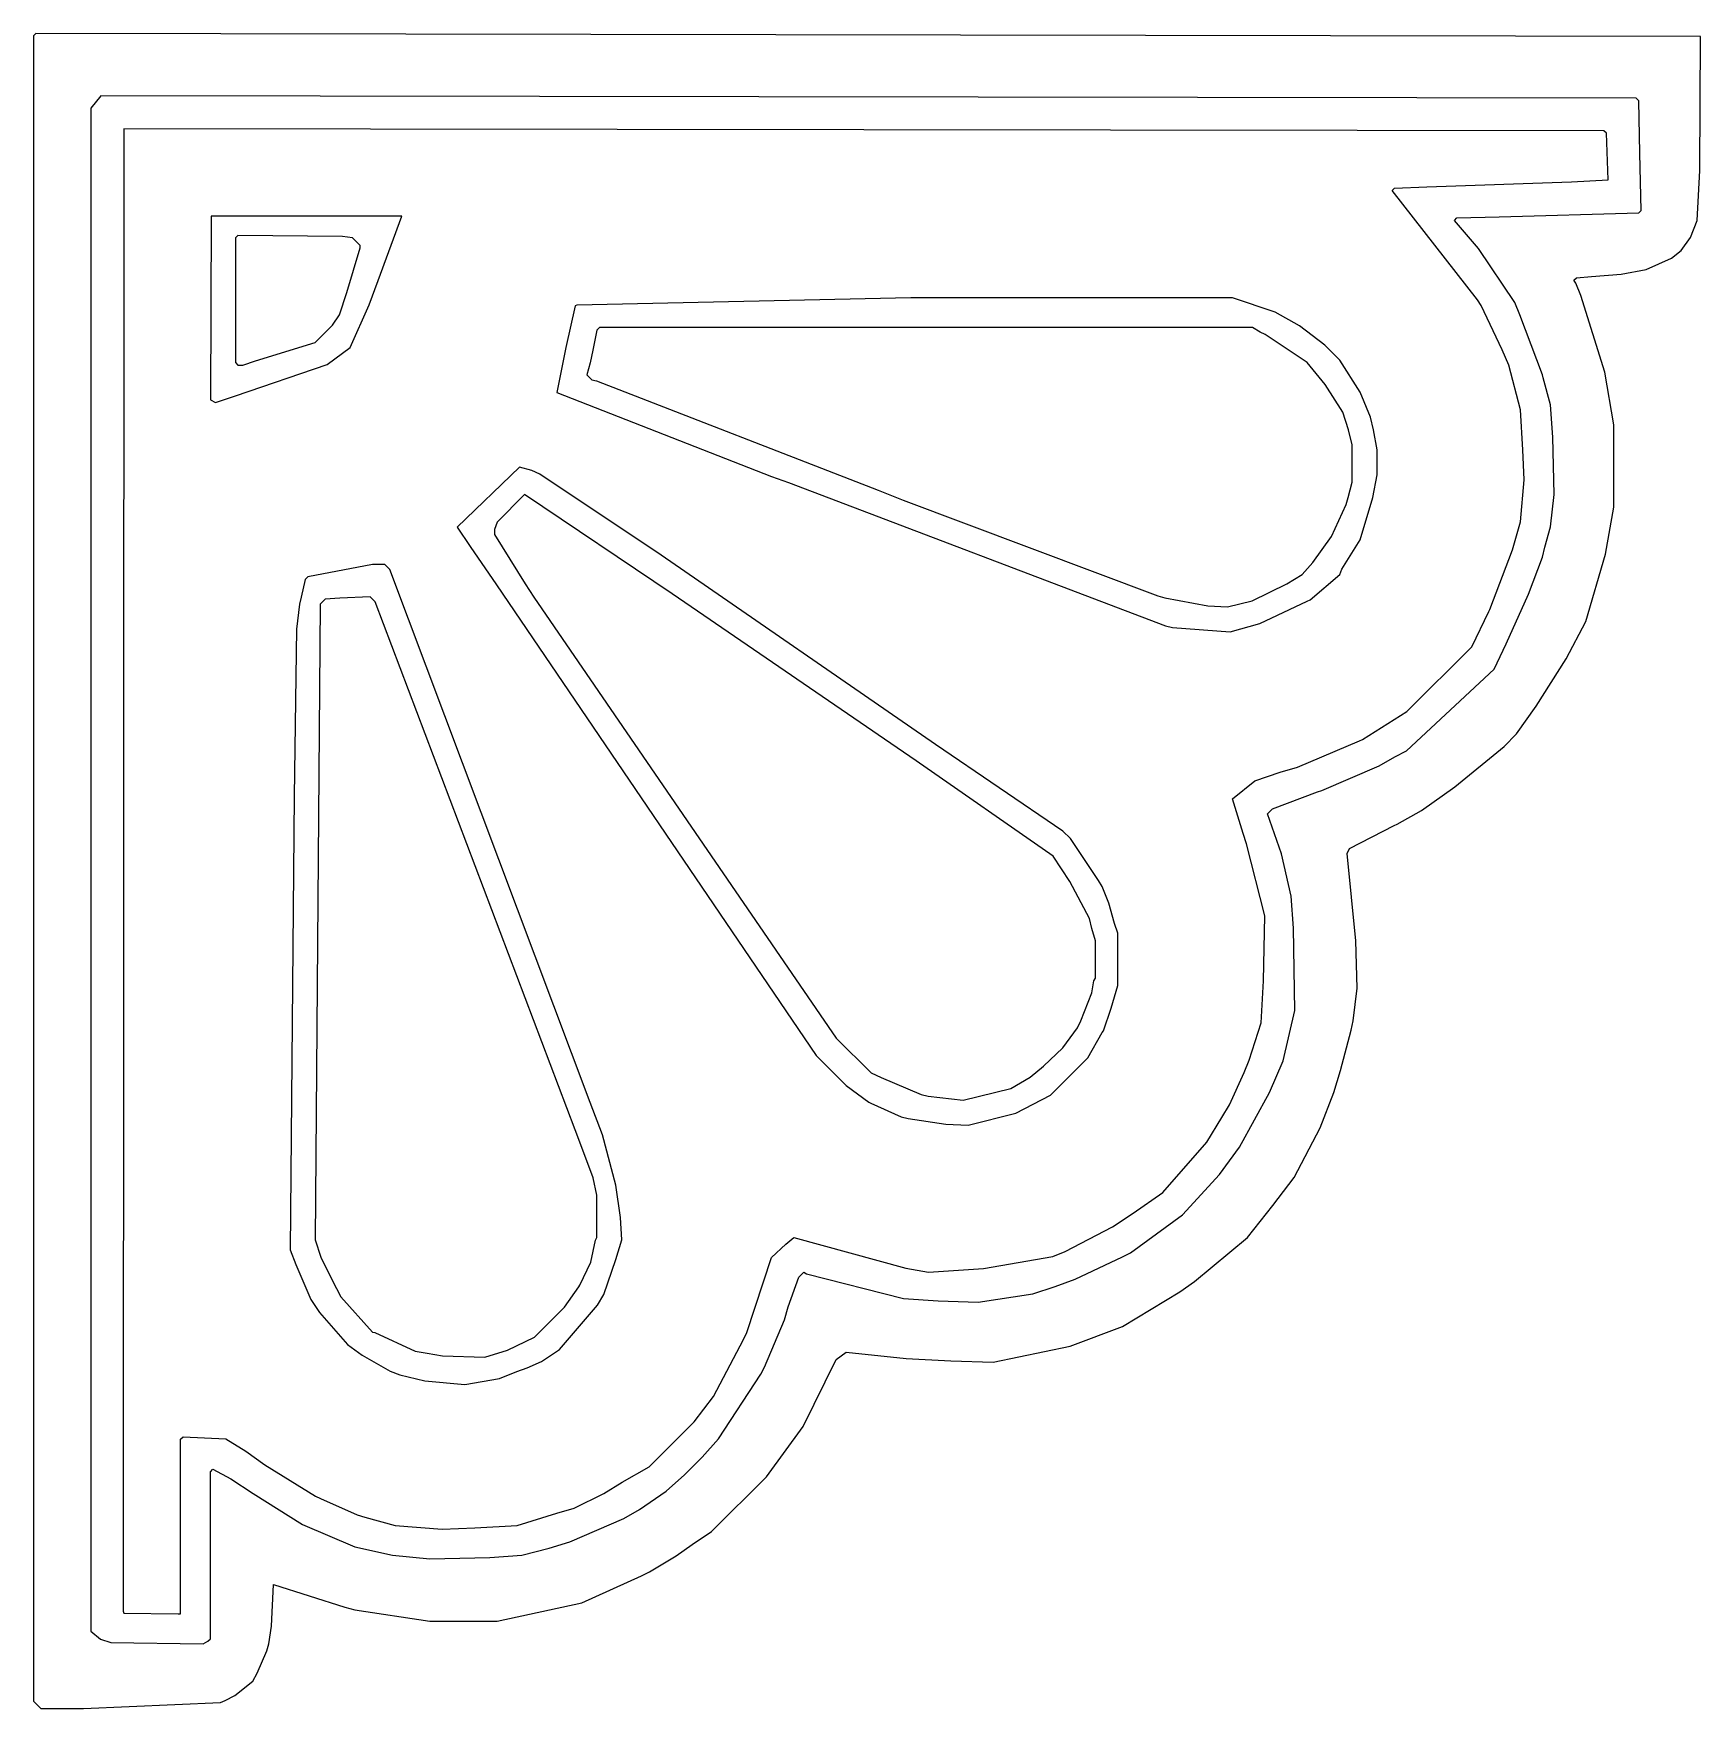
# Model space of a CAD drawing. Extents: x 73 to 742, y 65 to 737.
import ezdxf

# ---------------------------------------------------------------- set-up
doc = ezdxf.new("R2010")
doc.units = 0
doc.layers.get('0').update_dxf_attribs({"linetype": 'CONTINUOUS'})

msp = doc.modelspace()

# ---------------------------------------------------------------- linework, layer by layer
at = {"color": 7, "linetype": 'CONTINUOUS'}
for points in [[(93, 65), (147.975138, 67.472376), (149.9, 68.2), (153.82, 70.24), (161, 76), (162.769231, 79.153846), (166.647059, 88.088235), (167.352941, 90.911765), (168.531034, 98.027586), (169.25, 114.75), (197.9, 105.7), (201.911765, 104.647059), (232, 100), (259, 100), (292.911765, 107.352941), (316.9, 118.2), (320.1, 119.8), (330.846154, 126.230769), (337.18, 130.76), (345, 136), (367, 158), (381.8, 178.1), (395, 205), (399, 208), (423.024862, 205.472376), (440.975138, 204.527624), (458, 204), (488.9, 210.3), (509.9, 218.3), (532.9, 232.2), (538.795082, 236.245902), (560, 254), (570.245902, 266.795082), (578.8, 278.1), (589.2, 297.9), (594.647059, 312.088235), (597.3, 320.9), (601.615385, 337.076923), (602.384615, 340.923077), (604, 354), (603.458824, 373.035294), (600, 408), (601, 410), (618.9, 419.2), (620.1, 419.8), (629.82, 425.24), (643.18, 434.76), (663, 451), (668, 456), (675.76, 467.18), (687.8, 486.1), (695.7, 501.1), (703.594595, 528.067568), (707, 547), (707, 580), (703.384615, 601.076923), (693.7, 631.9), (691.7, 636.9), (691, 638), (692, 639), (698.035294, 639.541176), (709.964706, 640.458824), (719.9, 642.3), (730.1, 646.8), (734, 650), (737.756098, 655.195122), (740.352941, 661.911765), (741.473815, 681.976309), (741.75, 735.75), (74, 737), (73, 736), (73, 68), (76, 65), (93, 65)], [(141, 91), (143, 92), (144, 93), (144, 160), (145, 161), (152.1, 157.2), (161.153846, 151.230769), (180.9, 138.8), (201.9, 129.8), (217.030973, 126.464602), (232, 125), (256.032995, 125.538071), (268.967005, 126.461929), (279.911765, 129.352941), (288.1, 131.8), (309.846154, 141.230769), (316.1, 144.8), (326.783186, 152.247788), (334.216814, 158.752212), (341.247788, 165.783186), (347.752212, 173.216814), (364.769231, 199.153846), (366.2, 201.9), (374.3, 220.9), (375.7, 226.1), (380, 238), (382, 240), (383.088235, 239.352941), (422.030973, 229.464602), (435.969027, 228.535398), (452, 228), (473.932432, 231.405405), (482.9, 234.3), (490.9, 237.3), (509.9, 246.2), (513.1, 247.8), (534, 263), (548.751381, 279.223757), (556.769231, 290.153846), (568.8, 312.1), (574.3, 324.9), (579, 345), (578.461929, 378.032995), (577.538071, 390.967005), (573.647059, 407.911765), (568, 424), (570, 426), (588.1, 432.7), (589.9, 433.3), (612.9, 443.2), (619.1, 446.8), (623.776243, 449.248619), (659, 482), (663.8, 492.1), (672.8, 512.1), (678.352941, 526.911765), (679.352941, 530.911765), (681.541176, 539.035294), (683, 552), (682.461929, 575.032995), (681.538071, 587.967005), (678.647059, 598.911765), (678.352941, 600.088235), (669.3, 624.1), (667.2, 629.1), (652.752941, 650.788235), (643, 662), (644, 663), (661.012803, 663.513495), (717, 665), (718, 666), (717.476289, 689.021649), (717, 710), (716, 711), (100, 712), (96, 707), (96, 96), (99.9, 92.8), (104.012803, 91.486505), (141, 91)], [(132, 103), (132, 173), (133, 174), (150.1, 173.2), (158.18, 168.24), (165.846154, 162.769231), (186.1, 150.2), (188.1, 149.2), (202.9, 142.7), (205.9, 141.7), (218.024862, 138.472376), (237, 137), (250.026154, 137.529231), (266.973846, 138.470769), (282.9, 143.3), (289.911765, 145.352941), (301.846154, 151.230769), (309.153846, 155.769231), (320, 162), (338, 180), (345.76, 190.18), (357.8, 213.1), (359.2, 215.9), (369, 246), (374.82, 251.24), (378, 254), (422.911765, 241.647059), (432, 240), (454.053846, 241.569231), (481.911765, 246.352941), (486.9, 248.3), (505.846154, 258.230769), (514.153846, 263.769231), (526, 272), (543.754098, 292.204918), (549.769231, 302.153846), (552.769231, 307.153846), (558.7, 320.1), (560.7, 325.1), (565.529231, 340.026154), (566.470769, 356.973846), (567, 383), (559.647059, 411.911765), (558.3, 416.1), (554, 430), (562.9, 437.2), (573.088235, 440.647059), (580.1, 442.7), (604.9, 453.2), (606.1, 453.8), (624, 465), (650, 491), (656.8, 505.1), (657.2, 505.9), (666.3, 529.9), (669.531034, 541.027586), (671, 558), (670.468966, 570.027586), (669.531034, 585.972414), (664.8, 603.9), (662.2, 610.1), (653.769231, 627.846154), (652.230769, 630.153846), (618, 674), (619, 675), (632.016627, 675.517815), (689.983907, 677.482797), (704.75, 678.25), (704, 697), (703, 698), (109.25, 698.75), (109, 104), (109.25, 103.25), (131, 103), (132, 103)], [(146, 589), (154.088235, 591.647059), (190.846154, 604.230769), (200, 611), (207.7, 628.1), (211.3, 637.9), (220.75, 663.75), (144.25, 663.75), (144, 590), (146, 589)], [(157, 604), (162.1, 605.7), (186, 613), (193, 620), (195.76, 624.18), (198.7, 633.1), (204, 651), (204, 652), (201, 655), (196.988649, 655.511892), (155, 656), (154, 655), (154, 605), (155, 604), (157, 604)], [(553, 497), (564.911765, 500.352941), (583.9, 509.2), (585.1, 509.8), (597, 520), (597.8, 522.1), (605.2, 533.9), (610.352941, 550.911765), (612, 560), (612, 570), (610.569231, 577.946154), (609.352941, 583.088235), (605.2, 593.1), (597, 606), (591, 612), (580.82, 619.76), (571.1, 625.2), (554, 631), (425, 631), (291, 628), (290.25, 627.75), (286.615385, 611.076923), (283, 593), (369.1, 559.3), (375.9, 556.8), (527.088235, 499.352941), (529.911765, 498.647059), (553, 497)], [(552, 507), (561.911765, 509.352941), (575.846154, 516.230769), (582, 520), (586.245902, 524.795082), (593.769231, 535.153846), (599.647059, 548.088235), (600.352941, 550.911765), (602, 557), (602, 572), (600.594595, 577.932432), (598.2, 585.1), (591.24, 596.18), (584, 605), (567.1, 616.2), (565.1, 617.2), (562, 619), (300, 619), (299, 618), (297.384615, 609.923077), (296.352941, 604.911765), (295, 600), (297, 598), (298.9, 597.7), (411.9, 553.8), (421.9, 549.8), (524.088235, 511.352941), (526.911765, 510.647059), (544.04878, 507.439024), (552, 507)], [(448, 299), (467.1, 303.8), (481, 311), (496, 326), (501.769231, 336.153846), (502.2, 336.9), (505.352941, 345.911765), (508, 355), (508, 376), (506.647059, 379.911765), (504.352941, 388.088235), (501.769231, 394.846154), (500.230769, 397.153846), (489, 414), (486, 417), (434.846154, 451.769231), (324.82, 527.76), (276.1, 560.2), (272.9, 561.7), (268, 563), (243, 539), (248.230769, 531.153846), (258.769231, 515.846154), (387, 327), (399, 315), (408.1, 308.2), (408.9, 307.8), (421.088235, 302.352941), (423.911765, 301.647059), (439.044554, 299.445545), (448, 299)], [(446, 309), (465.1, 313.8), (472.795082, 318.245902), (478.204918, 322.754098), (486, 330), (491.8, 338.1), (493.2, 340.9), (497.594595, 352.067568), (498.405405, 356.932432), (499, 358), (499, 373), (497.615385, 377.923077), (496.647059, 381.911765), (488.769231, 396.846154), (482, 407), (427.153846, 445.230769), (329.153846, 512.230769), (270, 552), (259, 541), (258, 538), (258, 536), (270.230769, 516.153846), (273.769231, 510.846154), (395, 334), (409, 320), (413.1, 318.2), (429.088235, 311.352941), (431.911765, 310.647059), (446, 309)], [(246, 195), (259.932432, 197.405405), (266.9, 200.2), (271.1, 201.7), (276.846154, 204.230769), (284, 209), (299.230769, 226.846154), (301.8, 231.1), (306.647059, 245.088235), (309, 253), (308.445545, 262.044554), (306.647059, 274.911765), (301.3, 295.1), (296.3, 308.1), (216, 522), (214, 524), (209, 524), (183, 519), (182, 518), (180.352941, 510.911765), (179.647059, 508.088235), (178.492541, 497.992757), (177.507459, 431.007243), (176, 249), (178.3, 243.1), (184.230769, 229.153846), (187.769231, 223.846154), (199, 211), (204.846154, 206.769231), (216.1, 200.3), (219.9, 198.8), (230.053846, 196.430769), (246, 195)], [(254, 206), (263.1, 208.8), (274, 214), (286, 226), (291.769231, 234.153846), (292.2, 234.9), (296.647059, 244.088235), (298.405405, 252.932432), (299, 254), (299, 271), (297.58, 277.94), (293.8, 287.9), (290.3, 297.1), (210, 509), (208, 511), (195.94, 510.42), (190, 510), (188, 508), (186, 253), (188.3, 246.1), (192.8, 236.9), (196.247059, 230.211765), (209, 216), (209.9, 215.8), (226.067568, 208.405405), (230.932432, 207.594595), (237.026154, 206.470769), (254, 206)]]:
    msp.add_lwpolyline(points, dxfattribs=at)

doc.saveas('drawing.dxf')
